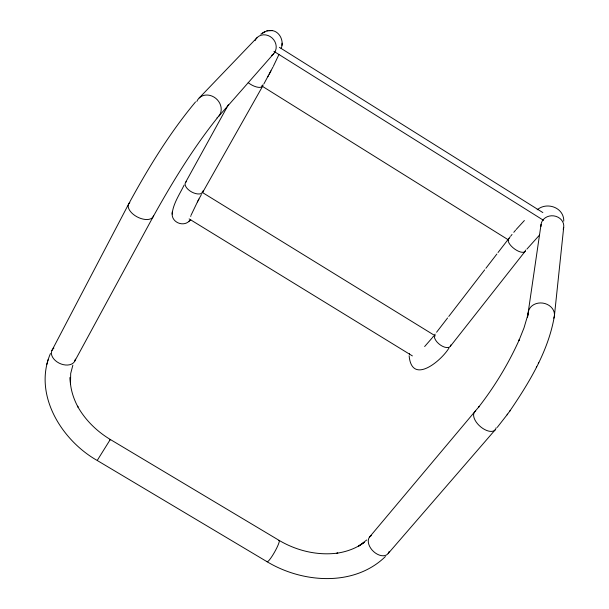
<?xml version="1.0" encoding="UTF-8"?>
<svg xmlns="http://www.w3.org/2000/svg" width="609" height="609" viewBox="0 0 609 609"><rect width="100%" height="100%" fill="white"/><g stroke="black" fill="none" stroke-linecap="round" stroke-linejoin="round"><path stroke-width="0.91" d="M409.141 355.717C411.692 385.581 441.281 360.855 448.947 348.066M184.131 185.075C179.731 194.126 173.611 202.904 172.225 213.051C171 222.171 183.355 227.484 189.46 220.877M172.157 214.102L172.309 211.765M281.13 48.514C284.662 40.445 278.678 29.278 269.201 30.564M281.921 45.378L282.089 43.178M563.698 227.363L554.38 316.071C548.427 351.081 529.35 382.361 509.657 411.288M541.066 224.363L527.478 317.327L528.178 313.125M50.456 353.509C32.863 394.297 61.517 440.277 97.166 460.45L267.077 561.726C302.407 583.057 354.073 587.091 385.421 556.535M527.752 315.218L524.006 327.893L518.921 340.591L519.416 339.441C508.568 363.596 494.759 386.433 478.484 407.322L479.245 406.386L369.602 536.963M46.794 364.403L47.228 362.873M47.685 361.228L48.119 359.683M190.693 216.423L190.876 215.799M72.874 365.164L70.69 373.492L70.492 384.606L70.157 377.367C70.027 387.75 73.088 397.951 77.99 407.04L77.518 406.195C85.176 419.997 96.823 431.355 110.298 439.477L279.135 540.396C296.629 550.749 317.51 555.796 337.767 553.079L336.792 553.238C346.59 551.762 356.242 548.359 364.228 542.383L358.457 546.22L366.77 539.962M191.119 215.076L197.963 200.833M278.945 54.521L273.334 66.32M536.331 367.288L536.666 366.61M538.326 363.246L538.721 362.446M272.946 67.066L263.895 83.897M51.894 350.548L128.545 204.205C147.987 168.388 169.386 133.295 195.535 101.931M110.046 440.018L110.298 439.477L97.371 460.221M269.132 74.321L270.967 70.872M267.838 76.734L268.363 75.744M197.377 201.922L198.915 199.067M74.58 361.457L153.11 216.796C172.233 182.411 192.832 148.588 217.405 117.796M198.351 200.11L201.419 194.537M185.448 182.593L228.428 104.619M202.789 192.178L262.723 86.044M497.256 427.373L507.586 414.135M507.076 414.836L510.091 410.687M436.577 332.248L447.592 317.951M448.757 316.452L484.703 269.817M485.868 268.31L496.883 254.022M498.04 252.514L507.32 240.479M508.485 238.979L510.258 236.695M450.386 346.262L525.156 251.296M510.852 235.949L512.032 234.473M432.177 337.881L433.494 336.221M431.743 338.406L424.633 346.544M526.869 249.15L539.46 235.127M513.783 232.318L515.526 230.24M516.127 229.532L524.379 220.534M388.161 553.535L495.361 429.642M218.684 116.319L273.837 53.554M199.219 97.942L257.226 37.469M188.98 221.311L190.746 219.704L190.282 220.123M260.781 34.165L266.925 30.861L272.39 30.625M537.184 209.808C546.912 201.427 564.14 207.585 563.759 221.181M262.251 33.114L264.77 31.63M266.925 30.861L267.876 30.747M189.125 218.905L412.392 355.907M202.005 192.238L435.351 335.909M261.634 85.846L508.759 240.106M279.379 47.327L542.855 212.579M273.928 51.354L543.533 220.329M255.049 40.636A11.571 10.429 46.3 0 1 272.094 37.979A11.571 10.429 46.3 0 1 271.5 55.51M262.951 84.704A10.536 4.514 29.9 0 1 258.163 87.3A10.536 4.514 29.9 0 1 248.198 82.634M196.814 101.475A13.398 11.609 42.6 0 1 215.731 98.3A13.398 11.609 42.6 0 1 217.032 117.842M153.628 215.449A13.809 7.643 27.2 0 1 136.956 216.789A13.809 7.643 27.2 0 1 129.824 202.538M75.349 359.143A12.599 8.526 24.3 0 1 59.02 363.078A12.599 8.526 24.3 0 1 53.904 348.104M278.694 540.442A12.249 1.766 -60.6 0 1 274.59 552.058A12.249 1.766 -60.6 0 1 266.909 561.27M389.174 551.434A12.462 8.153 44.3 0 1 373.667 551.64A12.462 8.153 44.3 0 1 371.528 535.471M496.16 427.693A13.626 7.285 41.2 0 1 480.866 427.008A13.626 7.285 41.2 0 1 475.659 411.098M528.254 314.518A13.185 11.107 9 0 1 542.87 303.099A13.185 11.107 9 0 1 553.802 318.202M541.028 226.419A11.419 10.041 5.8 0 1 553.764 215.875A11.419 10.041 5.8 0 1 563.188 229.296M525.476 250.071A10.368 4.377 37.1 0 1 514.719 249.073A10.368 4.377 37.1 0 1 509.116 238.393M450.843 344.907A9.752 5.017 38.1 0 1 440.467 345.075A9.752 5.017 38.1 0 1 435.146 334.135M409.492 354.468A9.074 8.222 11.9 0 1 409.431 353.623M203.124 190.693A9.904 5.169 28.8 0 1 191.645 191.964A9.904 5.169 28.8 0 1 186.468 181.566"/></g></svg>
